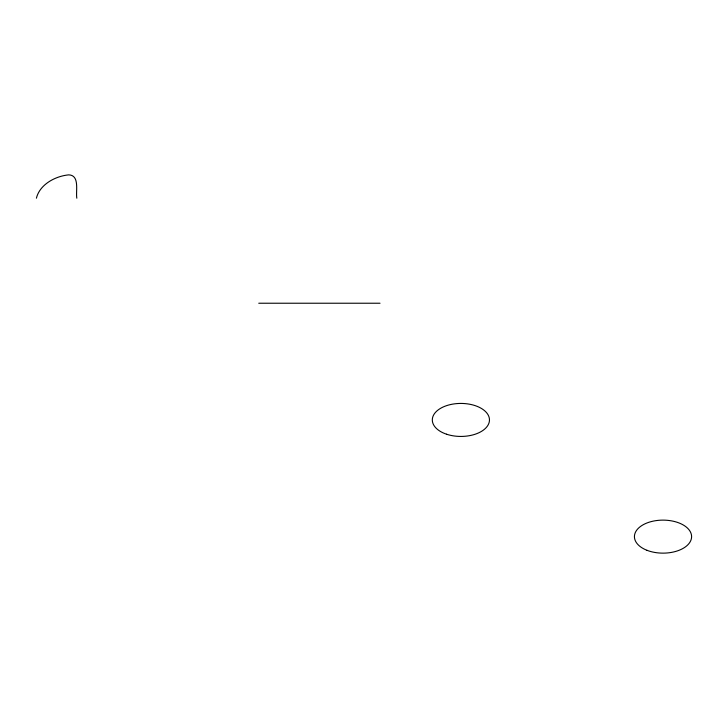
<?xml version="1.0" encoding="UTF-8"?>
<svg xmlns="http://www.w3.org/2000/svg" width="728" height="728" viewBox="0 0 728 728"><rect width="100%" height="100%" fill="white"/><g stroke="black" fill="none" stroke-linecap="round" stroke-linejoin="round"><path stroke-width="1.09" d="M36.4 198.198C39.758 184.393 55.373 176.121 68.741 174.866C79.98 175.211 75.585 191.218 76.822 198.198M258.749 303.23L380.025 303.23M646.992 550.304A28.583 16.507 0 0 0 691.527 537.81A28.583 16.507 0 0 0 650.523 521.785A28.583 16.507 0 0 0 646.992 550.304M446.592 434.225A28.583 16.507 0 0 0 489.471 419.938A28.583 16.507 0 0 0 446.592 405.642A28.583 16.507 0 0 0 446.592 434.225"/></g></svg>
